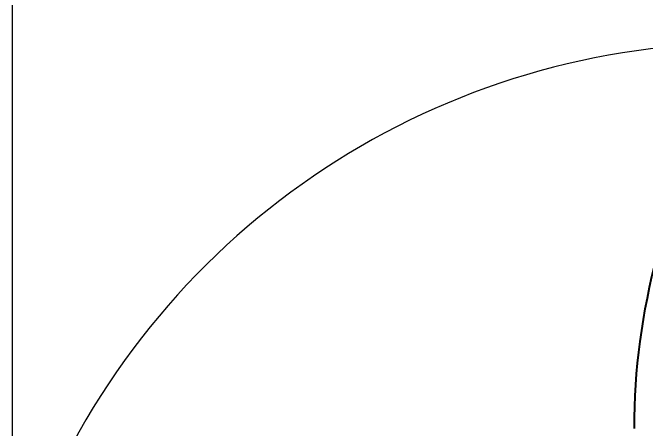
# Model space of a CAD drawing. Extents: x 16296660632 to 16296668616, y -37409619871 to -37409616241.
# Drawn here: x 16296667223.7 to 16296667410.8, y -37409617666.9 to -37409617544.1 of the extents above; entities that cross this region are included whole.
import ezdxf

# ---------------------------------------------------------------- set-up
doc = ezdxf.new("R2010")
doc.units = 0
doc.header["$LTSCALE"] = 10
doc.header["$MEASUREMENT"] = 0
doc.header["$PDMODE"] = 3
doc.header["$PDSIZE"] = -10
doc.linetypes.add('DASHED', pattern=[0.2, 0.1, -0.1])
doc.layers.get('0').update_dxf_attribs({"linetype": 'CONTINUOUS'})
doc.layers.get('DEFPOINTS').update_dxf_attribs({"linetype": 'CONTINUOUS'})
doc.styles.get("Standard").update_dxf_attribs({"font": 'SYMBOL'})
doc.dimstyles.new('100hyun', dxfattribs={"dimtxt": 30, "dimasz": 20, "dimexe": 2, "dimexo": 10, "dimgap": 10, "dimtad": 1, "dimdec": 0, "dimrnd": 5, "dimtxsty": 'Standard', "dimcen": 2.5, "dimclrd": 5, "dimclre": 5, "dimadec": 0, "dimazin": 0, "dimtfac": 1, "dimtdec": 0, "dimtmove": 0, "dimatfit": 3, "dimfxl": 1.25, "dimlwd": 15, "dimlwe": 15, "dimarcsym": 0})

# ---------------------------------------------------------------- blocks, each defined once
blk = doc.blocks.new('*D10')
at = {"color": 5, "lineweight": 15, "transparency": 16777216}
for p, q in [((16296667223.69714, -37409617723.23455), (16296667223.69714, -37409617163.292953)), ((16296667547.571289, -37409617302.714493), (16296667547.571289, -37409617163.292953)), ((16296667527.571289, -37409617165.292953), (16296667243.69714, -37409617165.292953))]:
    blk.add_line(p, q, dxfattribs=at)
at = {"color": 5, "transparency": 16777216}
for points in [[(16296667243.69714, -37409617161.95961), (16296667243.69714, -37409617168.626282), (16296667223.69714, -37409617165.292953)], [(16296667527.571289, -37409617161.95961), (16296667527.571289, -37409617168.626282), (16296667547.571289, -37409617165.292953)]]:
    blk.add_solid(points, dxfattribs=at)
at = {"layer": 'DEFPOINTS', "color": 0, "transparency": 16777216}
for p in [(16296667223.69714, -37409617165.292953), (16296667547.571289, -37409617312.714493), (16296667223.69714, -37409617733.23455)]:
    blk.add_point(p, dxfattribs=at)
at = {"color": 0, "lineweight": 0, "transparency": 16777216, "insert": (16296667385.634211, -37409617138.941017), "char_height": 30, "attachment_point": 5}
blk.add_mtext('{\\f나눔고딕|b0|i0|c129|p50;325}', dxfattribs=at)

msp = doc.modelspace()

# ---------------------------------------------------------------- linework, layer by layer
at = {"linetype": 'DASHED', "lineweight": 0, "ltscale": 20}
msp.add_arc((16296667439.859739, -37409617778.68927), 225.569743, 89.45248364, 157.11388708, dxfattribs=at)
at = {"linetype": 'Continuous', "start_tangent": (0, 1), "end_tangent": (0.4950948288, 0.8688389439)}
msp.add_spline([(16296667407.571289, -37409617666.942703), (16296667433.803511, -37409617567.923721)], degree=3, dxfattribs=at)

# ---------------------------------------------------------------- dimensions: what is measured, and where the dimension line sits
at = {"lineweight": 0}
dim = msp.add_linear_dim(base=(16296667223.69714, -37409617165.292953), p1=(16296667547.571289, -37409617312.714493), p2=(16296667223.69714, -37409617733.23455), text='{\\f나눔고딕|b0|i0|c129|p50;<>}', dimstyle='100hyun', dxfattribs=at)
dim.commit()
dim.dimension.update_dxf_attribs({"geometry": '*D10', "text_midpoint": (16296667385.634211, -37409617165.292953), "dimtype": 160})

doc.saveas('drawing.dxf')
